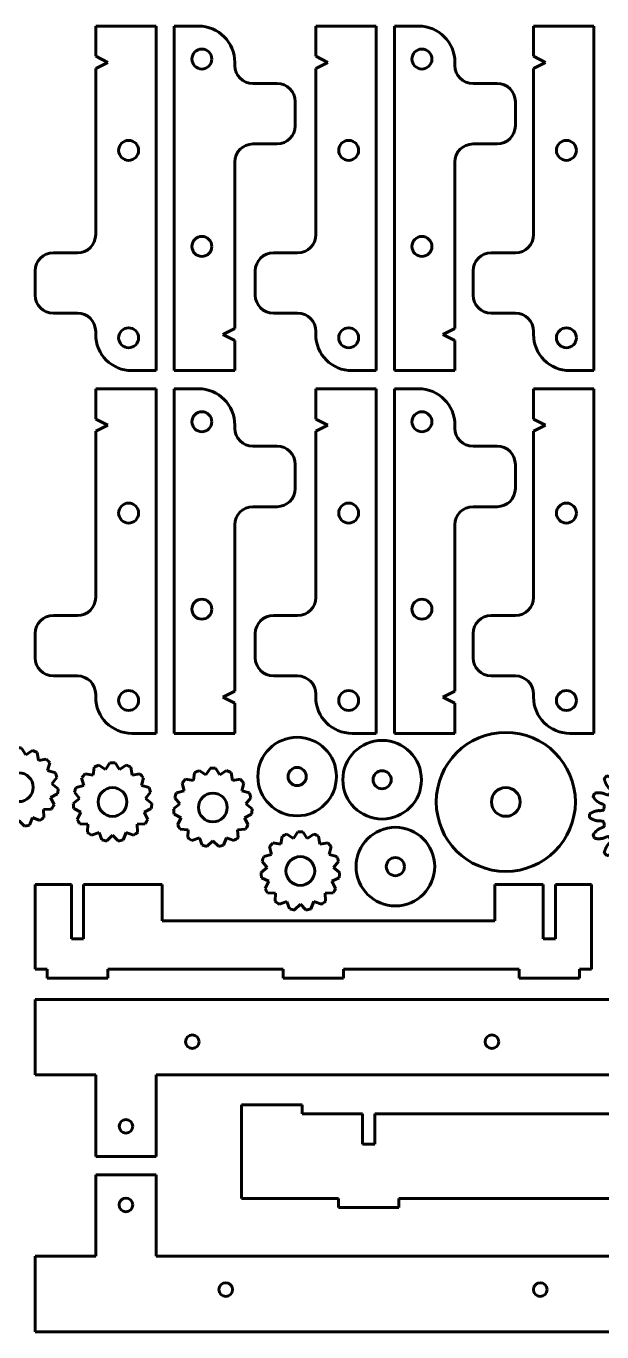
# Model space of a CAD drawing. Header units: millimetres. Extents: x 16 to 498, y 304 to 521.
# Drawn here: x 228.3 to 323.5, y 304.2 to 520.2 of the extents above; entities that cross this region are included whole.
import ezdxf

# ---------------------------------------------------------------- set-up
doc = ezdxf.new("R2010")
doc.units = ezdxf.units.MM
for name, color, linetype in [('Default', 7, 'Continuous'), ('EXTRUDER_BOTTOM', 7, 'Continuous'), ('EXTRUDER_PULLEY', 7, 'Continuous'), ('LONG_SUPPORT', 7, 'Continuous'), ('RACK_PINION_-_CO', 7, 'Continuous'), ('RACK_PINION_SIDE', 7, 'Continuous'), ('SMALL_SUPPORT', 7, 'Continuous'), ('SPACER', 7, 'Continuous'), ('X_MIDDLE_PLATE', 7, 'Continuous')]:
    doc.layers.add(name, color=color, linetype=linetype)

# ---------------------------------------------------------------- blocks, each defined once
blk = doc.blocks.new('SE1')
at = {"layer": 'SMALL_SUPPORT', "color": 7, "linetype": 'Continuous', "lineweight": 60}
for p, q in [((229.77, 364.19), (229.77, 378.19)), ((229.77, 378.19), (235.77, 378.19)), ((235.77, 369.19), (235.77, 378.19)), ((237.77, 369.19), (237.77, 378.19)), ((250.77, 378.19), (237.77, 378.19)), ((250.77, 378.19), (250.77, 372.19)), ((305.77, 378.19), (305.77, 372.19)), ((305.77, 378.19), (313.77, 378.19)), ((313.77, 369.19), (313.77, 378.19)), ((315.77, 369.19), (315.77, 378.19)), ((321.77, 378.19), (315.77, 378.19)), ((321.77, 378.19), (321.77, 364.19)), ((250.77, 372.19), (305.77, 372.19)), ((237.77, 369.19), (235.77, 369.19)), ((315.77, 369.19), (313.77, 369.19)), ((231.77, 364.19), (229.77, 364.19)), ((231.77, 362.69), (231.77, 364.19)), ((270.77, 364.19), (241.77, 364.19)), ((241.77, 362.69), (241.77, 364.19)), ((270.77, 362.69), (270.77, 364.19)), ((280.77, 362.69), (280.77, 364.19)), ((309.77, 364.19), (280.77, 364.19)), ((309.77, 362.69), (309.77, 364.19)), ((321.77, 364.19), (319.77, 364.19)), ((319.77, 362.69), (319.77, 364.19)), ((241.77, 362.69), (231.77, 362.69)), ((280.77, 362.69), (270.77, 362.69)), ((309.77, 362.69), (319.77, 362.69))]:
    blk.add_line(p, q, dxfattribs=at)
blk = doc.blocks.new('SE4')
at = {"layer": 'LONG_SUPPORT', "color": 7, "linetype": 'Continuous', "lineweight": 60}
for p, q in [((263.9, 326.25), (263.9, 341.75)), ((273.9, 341.75), (263.9, 341.75)), ((273.9, 341.75), (273.9, 340.25)), ((341.9, 341.75), (331.9, 341.75)), ((331.9, 341.75), (331.9, 340.25)), ((341.9, 341.75), (341.9, 340.25)), ((399.9, 341.75), (399.9, 340.25)), ((399.9, 341.75), (409.9, 341.75)), ((409.9, 341.75), (409.9, 326.25)), ((273.9, 340.25), (283.9, 340.25)), ((283.9, 335.25), (283.9, 340.25)), ((285.9, 340.25), (331.9, 340.25)), ((285.9, 340.25), (285.9, 335.25)), ((341.9, 340.25), (387.9, 340.25)), ((387.9, 340.25), (387.9, 335.25)), ((389.9, 340.25), (399.9, 340.25)), ((389.9, 335.25), (389.9, 340.25)), ((283.9, 335.25), (285.9, 335.25)), ((389.9, 335.25), (387.9, 335.25)), ((279.9, 326.25), (263.9, 326.25)), ((279.9, 324.75), (279.9, 326.25)), ((289.9, 324.75), (289.9, 326.25)), ((331.9, 326.25), (289.9, 326.25)), ((331.9, 324.75), (331.9, 326.25)), ((341.9, 324.75), (341.9, 326.25)), ((383.9, 326.25), (341.9, 326.25)), ((383.9, 324.75), (383.9, 326.25)), ((409.9, 326.25), (393.9, 326.25)), ((393.9, 324.75), (393.9, 326.25)), ((289.9, 324.75), (279.9, 324.75)), ((341.9, 324.75), (331.9, 324.75)), ((383.9, 324.75), (393.9, 324.75))]:
    blk.add_line(p, q, dxfattribs=at)
blk = doc.blocks.new('SE9')
at = {"layer": 'X_MIDDLE_PLATE', "color": 7, "linetype": 'Continuous', "lineweight": 60}
for p, q in [((229.77, 346.69), (229.77, 359.19)), ((229.77, 359.19), (440.77, 359.19)), ((440.77, 346.69), (440.77, 359.19)), ((239.77, 346.69), (229.77, 346.69)), ((239.77, 333.19), (239.77, 346.69)), ((420.77, 346.69), (249.77, 346.69)), ((249.77, 346.69), (249.77, 333.19)), ((420.77, 333.19), (420.77, 346.69)), ((430.77, 346.69), (430.77, 333.19)), ((440.77, 346.69), (430.77, 346.69)), ((249.77, 333.19), (239.77, 333.19)), ((430.77, 333.19), (420.77, 333.19))]:
    blk.add_line(p, q, dxfattribs=at)
for centre, radius in [((255.75, 352.19), 1.13), ((305.27, 352.19), 1.13), ((357.27, 352.19), 1.13), ((409.27, 352.19), 1.13), ((244.77, 338.19), 1.12), ((425.77, 338.19), 1.13)]:
    blk.add_circle(centre, radius, dxfattribs=at)
blk = doc.blocks.new('SE10')
at = {"layer": 'X_MIDDLE_PLATE', "color": 7, "linetype": 'Continuous', "lineweight": 60}
for p, q in [((239.77, 316.69), (239.77, 330.19)), ((239.77, 330.19), (249.77, 330.19)), ((249.77, 330.19), (249.77, 316.69)), ((420.77, 316.69), (420.77, 330.19)), ((420.77, 330.19), (430.77, 330.19)), ((430.77, 330.19), (430.77, 316.69)), ((229.77, 316.69), (239.77, 316.69)), ((229.77, 316.69), (229.77, 304.19)), ((249.77, 316.69), (420.77, 316.69)), ((430.77, 316.69), (440.77, 316.69)), ((440.77, 316.69), (440.77, 304.19)), ((440.77, 304.19), (229.77, 304.19))]:
    blk.add_line(p, q, dxfattribs=at)
for centre, radius in [((244.77, 325.19), 1.13), ((425.77, 325.19), 1.12), ((261.27, 311.19), 1.13), ((313.27, 311.19), 1.13), ((365.27, 311.19), 1.13), ((414.78, 311.19), 1.13)]:
    blk.add_circle(centre, radius, dxfattribs=at)
blk = doc.blocks.new('SE16')
at = {"layer": 'RACK_PINION_-_CO', "color": 7, "linetype": 'Continuous', "lineweight": 60}
blk.add_circle((330.44, 389.56), 2.38, dxfattribs=at)
for centre, radius, start, end in [((330.44, 389.56), 9, 110.4287, 114.5713), ((330.44, 389.56), 9, 87.9287, 92.0713), ((330.44, 389.56), 9, 65.4287, 69.5713), ((330.44, 389.56), 9, 132.9287, 137.0713), ((330.44, 389.56), 6.75, 121.5234, 125.9766), ((326.76, 395.51), 0.25, 307.3603, 15.6164), ((328.83, 396.37), 0.25, 209.3836, 277.6397), ((330.44, 389.56), 6.75, 99.0234, 103.4766), ((329.32, 396.47), 0.25, 284.8603, 353.1164), ((331.56, 396.47), 0.25, 186.8836, 255.1397), ((330.44, 389.56), 6.75, 76.5234, 80.9766), ((332.05, 396.37), 0.25, 262.3603, 330.6164), ((334.12, 395.51), 0.25, 164.3836, 232.6397), ((330.44, 389.56), 6.75, 54.0234, 58.4766), ((330.44, 389.56), 9, 42.9287, 47.0713), ((330.44, 389.56), 9, 155.4287, 159.5713), ((330.44, 389.56), 6.75, 144.0234, 148.4766), ((324.76, 393.65), 0.25, 329.8603, 38.1164), ((326.35, 395.24), 0.25, 231.8836, 300.1397), ((334.53, 395.24), 0.25, 239.8603, 308.1164), ((336.12, 393.65), 0.25, 141.8836, 210.1397), ((330.44, 389.56), 6.75, 31.5234, 35.9766), ((330.44, 389.56), 9, 20.4287, 24.5713), ((323.63, 391.16), 0.25, 352.3603, 60.6164), ((330.44, 389.56), 6.75, 166.5234, 170.9766), ((324.49, 393.24), 0.25, 254.3836, 322.6397), ((336.39, 393.24), 0.25, 217.3603, 285.6164), ((337.25, 391.16), 0.25, 119.3836, 187.6397), ((330.44, 389.56), 6.75, 9.0234, 13.4766), ((330.44, 389.56), 9, 177.9287, 182.0713), ((323.53, 390.68), 0.25, 276.8836, 345.1397), ((337.35, 390.68), 0.25, 194.8603, 263.1164), ((330.44, 389.56), 9, 357.9287, 2.0713), ((323.53, 388.43), 0.25, 14.8603, 83.1164), ((323.63, 387.95), 0.25, 299.3836, 7.6397), ((330.44, 389.56), 6.75, 189.0234, 193.4766), ((337.25, 387.95), 0.25, 172.3603, 240.6164), ((330.44, 389.56), 6.75, 346.5234, 350.9766), ((337.35, 388.43), 0.25, 96.8836, 165.1397), ((330.44, 389.56), 9, 200.4287, 204.5713), ((324.49, 385.88), 0.25, 37.3603, 105.6164), ((330.44, 389.56), 6.75, 211.5234, 215.9766), ((324.76, 385.47), 0.25, 321.8836, 30.1397), ((336.12, 385.47), 0.25, 149.8603, 218.1164), ((330.44, 389.56), 6.75, 324.0234, 328.4766), ((336.39, 385.88), 0.25, 74.3836, 142.6397), ((330.44, 389.56), 9, 335.4287, 339.5713), ((330.44, 389.56), 9, 222.9287, 227.0713), ((326.35, 383.88), 0.25, 59.8603, 128.1164), ((330.44, 389.56), 6.75, 234.0234, 238.4766), ((326.76, 383.61), 0.25, 344.3836, 52.6397), ((328.83, 382.75), 0.25, 82.3603, 150.6164), ((330.44, 389.56), 6.75, 256.5234, 260.9766), ((329.32, 382.65), 0.25, 6.8836, 75.1397), ((331.56, 382.65), 0.25, 104.8603, 173.1164), ((330.44, 389.56), 6.75, 279.0234, 283.4766), ((332.05, 382.75), 0.25, 29.3836, 97.6397), ((334.12, 383.61), 0.25, 127.3603, 195.6164), ((330.44, 389.56), 6.75, 301.5234, 305.9766), ((334.53, 383.88), 0.25, 51.8836, 120.1397), ((330.44, 389.56), 9, 312.9287, 317.0713), ((330.44, 389.56), 9, 245.4287, 249.5713), ((330.44, 389.56), 9, 267.9287, 272.0713), ((330.44, 389.56), 9, 290.4287, 294.5713)]:
    blk.add_arc(centre, radius, start, end, dxfattribs=at)
for points, knots in [([(326.7, 397.74), (326.62, 397.2), (326.65, 396.8), (326.67, 396.58), (326.73, 396.33), (326.75, 396.23), (326.81, 396.1), (326.91, 395.91), (327, 395.58)], [0, 0, 0, 0.5, 0.5, 0.75, 0.75, 0.875, 0.875, 1, 1, 1]), ([(328.62, 396.25), (328.45, 396.54), (328.38, 396.75), (328.33, 396.88), (328.28, 396.97), (328.15, 397.19), (328, 397.36), (327.74, 397.67), (327.3, 397.99)], [0, 0, 0, 0.125, 0.125, 0.25, 0.25, 0.5, 0.5, 1, 1, 1]), ([(330.12, 398.55), (329.83, 398.08), (329.71, 397.7), (329.64, 397.49), (329.6, 397.23), (329.58, 397.13), (329.59, 396.99), (329.61, 396.77), (329.57, 396.44)], [0, 0, 0, 0.5, 0.5, 0.75, 0.75, 0.875, 0.875, 1, 1, 1]), ([(331.32, 396.44), (331.27, 396.77), (331.29, 396.99), (331.3, 397.13), (331.28, 397.23), (331.24, 397.48), (331.17, 397.7), (331.05, 398.08), (330.77, 398.55)], [0, 0, 0, 0.125, 0.125, 0.25, 0.25, 0.5, 0.5, 1, 1, 1]), ([(333.58, 397.99), (333.14, 397.67), (332.88, 397.36), (332.73, 397.19), (332.6, 396.97), (332.55, 396.88), (332.5, 396.75), (332.43, 396.54), (332.27, 396.25)], [0, 0, 0, 0.5, 0.5, 0.75, 0.75, 0.875, 0.875, 1, 1, 1]), ([(333.88, 395.58), (333.97, 395.9), (334.07, 396.1), (334.13, 396.23), (334.16, 396.33), (334.22, 396.57), (334.23, 396.8), (334.26, 397.2), (334.18, 397.74)], [0, 0, 0, 0.125, 0.125, 0.25, 0.25, 0.5, 0.5, 1, 1, 1]), ([(323.85, 395.69), (323.98, 395.16), (324.17, 394.8), (324.27, 394.6), (324.42, 394.39), (324.48, 394.31), (324.59, 394.21), (324.75, 394.07), (324.96, 393.8)], [0, 0, 0, 0.5, 0.5, 0.75, 0.75, 0.875, 0.875, 1, 1, 1]), ([(326.2, 395.04), (325.93, 395.25), (325.79, 395.41), (325.69, 395.52), (325.61, 395.58), (325.4, 395.73), (325.2, 395.83), (324.84, 396.02), (324.31, 396.15)], [0, 0, 0, 0.125, 0.125, 0.25, 0.25, 0.5, 0.5, 1, 1, 1]), ([(336.57, 396.15), (336.04, 396.02), (335.68, 395.83), (335.48, 395.73), (335.27, 395.58), (335.19, 395.52), (335.1, 395.41), (334.95, 395.25), (334.69, 395.04)], [0, 0, 0, 0.5, 0.5, 0.75, 0.75, 0.875, 0.875, 1, 1, 1]), ([(335.92, 393.8), (336.13, 394.07), (336.3, 394.21), (336.4, 394.31), (336.46, 394.39), (336.61, 394.6), (336.72, 394.8), (336.9, 395.16), (337.03, 395.69)], [0, 0, 0, 0.125, 0.125, 0.25, 0.25, 0.5, 0.5, 1, 1, 1]), ([(324.42, 393), (324.09, 393.09), (323.9, 393.19), (323.77, 393.25), (323.67, 393.27), (323.42, 393.33), (323.2, 393.35), (322.8, 393.38), (322.26, 393.3)], [0, 0, 0, 0.125, 0.125, 0.25, 0.25, 0.5, 0.5, 1, 1, 1]), ([(338.63, 393.3), (338.09, 393.38), (337.68, 393.35), (337.46, 393.33), (337.21, 393.27), (337.11, 393.25), (336.98, 393.19), (336.79, 393.09), (336.46, 393)], [0, 0, 0, 0.5, 0.5, 0.75, 0.75, 0.875, 0.875, 1, 1, 1]), ([(322.01, 392.7), (322.33, 392.26), (322.64, 392), (322.81, 391.85), (323.03, 391.72), (323.12, 391.66), (323.25, 391.62), (323.46, 391.55), (323.75, 391.38)], [0, 0, 0, 0.5, 0.5, 0.75, 0.75, 0.875, 0.875, 1, 1, 1]), ([(337.13, 391.38), (337.43, 391.55), (337.63, 391.62), (337.77, 391.66), (337.85, 391.72), (338.07, 391.85), (338.24, 392), (338.55, 392.26), (338.88, 392.7)], [0, 0, 0, 0.125, 0.125, 0.25, 0.25, 0.5, 0.5, 1, 1, 1]), ([(323.56, 390.43), (323.23, 390.39), (323.01, 390.41), (322.87, 390.41), (322.77, 390.4), (322.51, 390.36), (322.3, 390.29), (321.92, 390.17), (321.45, 389.88)], [0, 0, 0, 0.125, 0.125, 0.25, 0.25, 0.5, 0.5, 1, 1, 1]), ([(321.45, 389.23), (321.92, 388.95), (322.3, 388.83), (322.51, 388.76), (322.77, 388.72), (322.87, 388.7), (323.01, 388.71), (323.23, 388.72), (323.56, 388.68)], [0, 0, 0, 0.5, 0.5, 0.75, 0.75, 0.875, 0.875, 1, 1, 1]), ([(339.44, 389.88), (338.97, 390.16), (338.58, 390.29), (338.37, 390.36), (338.12, 390.4), (338.02, 390.41), (337.87, 390.41), (337.66, 390.39), (337.32, 390.43)], [0, 0, 0, 0.5, 0.5, 0.75, 0.75, 0.875, 0.875, 1, 1, 1]), ([(337.32, 388.68), (337.66, 388.72), (337.87, 388.71), (338.02, 388.7), (338.12, 388.72), (338.37, 388.76), (338.58, 388.83), (338.97, 388.95), (339.44, 389.23)], [0, 0, 0, 0.125, 0.125, 0.25, 0.25, 0.5, 0.5, 1, 1, 1]), ([(323.75, 387.73), (323.46, 387.57), (323.25, 387.5), (323.12, 387.45), (323.03, 387.4), (322.81, 387.26), (322.64, 387.12), (322.33, 386.86), (322.01, 386.42)], [0, 0, 0, 0.125, 0.125, 0.25, 0.25, 0.5, 0.5, 1, 1, 1]), ([(338.88, 386.42), (338.55, 386.86), (338.24, 387.12), (338.07, 387.26), (337.85, 387.4), (337.77, 387.45), (337.63, 387.5), (337.43, 387.57), (337.13, 387.73)], [0, 0, 0, 0.5, 0.5, 0.75, 0.75, 0.875, 0.875, 1, 1, 1]), ([(322.26, 385.82), (322.8, 385.73), (323.2, 385.77), (323.42, 385.78), (323.67, 385.84), (323.77, 385.87), (323.9, 385.93), (324.09, 386.03), (324.42, 386.12)], [0, 0, 0, 0.5, 0.5, 0.75, 0.75, 0.875, 0.875, 1, 1, 1]), ([(324.96, 385.31), (324.75, 385.05), (324.59, 384.9), (324.48, 384.81), (324.42, 384.73), (324.27, 384.52), (324.17, 384.32), (323.98, 383.96), (323.85, 383.43)], [0, 0, 0, 0.125, 0.125, 0.25, 0.25, 0.5, 0.5, 1, 1, 1]), ([(337.03, 383.43), (336.9, 383.96), (336.72, 384.32), (336.61, 384.52), (336.46, 384.73), (336.4, 384.81), (336.3, 384.9), (336.13, 385.05), (335.92, 385.31)], [0, 0, 0, 0.5, 0.5, 0.75, 0.75, 0.875, 0.875, 1, 1, 1]), ([(336.46, 386.12), (336.79, 386.03), (336.98, 385.93), (337.11, 385.87), (337.21, 385.84), (337.46, 385.78), (337.68, 385.77), (338.08, 385.73), (338.63, 385.82)], [0, 0, 0, 0.125, 0.125, 0.25, 0.25, 0.5, 0.5, 1, 1, 1]), ([(324.31, 382.97), (324.84, 383.1), (325.2, 383.28), (325.4, 383.39), (325.61, 383.54), (325.69, 383.6), (325.79, 383.7), (325.93, 383.87), (326.2, 384.08)], [0, 0, 0, 0.5, 0.5, 0.75, 0.75, 0.875, 0.875, 1, 1, 1]), ([(327, 383.54), (326.91, 383.21), (326.81, 383.02), (326.75, 382.89), (326.73, 382.79), (326.67, 382.54), (326.65, 382.32), (326.62, 381.91), (326.7, 381.37)], [0, 0, 0, 0.125, 0.125, 0.25, 0.25, 0.5, 0.5, 1, 1, 1]), ([(327.3, 381.12), (327.74, 381.45), (328, 381.76), (328.15, 381.93), (328.28, 382.14), (328.33, 382.23), (328.38, 382.37), (328.45, 382.57), (328.62, 382.87)], [0, 0, 0, 0.5, 0.5, 0.75, 0.75, 0.875, 0.875, 1, 1, 1]), ([(329.57, 382.68), (329.61, 382.34), (329.59, 382.13), (329.58, 381.98), (329.6, 381.88), (329.64, 381.63), (329.71, 381.42), (329.83, 381.03), (330.12, 380.56)], [0, 0, 0, 0.125, 0.125, 0.25, 0.25, 0.5, 0.5, 1, 1, 1]), ([(330.77, 380.56), (331.05, 381.03), (331.17, 381.42), (331.24, 381.63), (331.28, 381.88), (331.3, 381.98), (331.29, 382.13), (331.27, 382.34), (331.32, 382.68)], [0, 0, 0, 0.5, 0.5, 0.75, 0.75, 0.875, 0.875, 1, 1, 1]), ([(332.27, 382.87), (332.43, 382.57), (332.5, 382.37), (332.55, 382.23), (332.6, 382.14), (332.73, 381.93), (332.88, 381.76), (333.14, 381.45), (333.58, 381.12)], [0, 0, 0, 0.125, 0.125, 0.25, 0.25, 0.5, 0.5, 1, 1, 1]), ([(334.18, 381.37), (334.26, 381.91), (334.23, 382.32), (334.22, 382.54), (334.16, 382.79), (334.13, 382.89), (334.07, 383.02), (333.97, 383.21), (333.88, 383.54)], [0, 0, 0, 0.5, 0.5, 0.75, 0.75, 0.875, 0.875, 1, 1, 1]), ([(334.69, 384.08), (334.95, 383.87), (335.1, 383.7), (335.19, 383.6), (335.27, 383.54), (335.48, 383.39), (335.68, 383.28), (336.04, 383.1), (336.57, 382.97)], [0, 0, 0, 0.125, 0.125, 0.25, 0.25, 0.5, 0.5, 1, 1, 1])]:
    blk.add_open_spline(points, degree=2, knots=knots, dxfattribs=at)
blk = doc.blocks.new('SE19')
at = {"layer": 'EXTRUDER_BOTTOM', "color": 7, "linetype": 'Continuous', "lineweight": 60}
for p, q in [((256.77, 520.19), (252.77, 520.19)), ((252.77, 520.19), (252.77, 463.19)), ((262.77, 513.69), (262.77, 514.19)), ((269.77, 510.69), (265.77, 510.69)), ((272.77, 503.69), (272.77, 507.69)), ((265.77, 500.69), (269.77, 500.69)), ((262.77, 470.19), (262.77, 497.69)), ((260.77, 469.19), (262.77, 470.19)), ((262.77, 468.19), (260.77, 469.19)), ((262.77, 463.19), (262.77, 468.19)), ((252.77, 463.19), (262.77, 463.19))]:
    blk.add_line(p, q, dxfattribs=at)
for centre in [(257.33, 514.74), (257.33, 483.74)]:
    blk.add_circle(centre, 1.65, dxfattribs=at)
for centre, radius, start, end in [((256.77, 514.19), 6, 0, 90), ((265.77, 513.69), 3, 180, 270), ((269.77, 507.69), 3, 0, 90), ((269.77, 503.69), 3, 270, 0), ((265.77, 497.69), 3, 90, 180)]:
    blk.add_arc(centre, radius, start, end, dxfattribs=at)
blk = doc.blocks.new('SE20')
at = {"layer": 'EXTRUDER_BOTTOM', "color": 7, "linetype": 'Continuous', "lineweight": 60}
for p, q in [((286.16, 520.19), (276.16, 520.19)), ((276.16, 520.19), (276.16, 515.19)), ((286.16, 463.19), (286.16, 520.19)), ((276.16, 515.19), (278.16, 514.19)), ((278.16, 514.19), (276.16, 513.19)), ((276.16, 513.19), (276.16, 485.69)), ((273.16, 482.69), (269.16, 482.69)), ((266.16, 479.69), (266.16, 475.69)), ((269.16, 472.69), (273.16, 472.69)), ((276.16, 469.69), (276.16, 469.19)), ((282.16, 463.19), (286.16, 463.19))]:
    blk.add_line(p, q, dxfattribs=at)
for centre in [(281.6, 499.63), (281.6, 468.63)]:
    blk.add_circle(centre, 1.65, dxfattribs=at)
for centre, radius, start, end in [((273.16, 485.69), 3, 270, 0), ((269.16, 479.69), 3, 90, 180), ((269.16, 475.69), 3, 180, 270), ((273.16, 469.69), 3, 0, 90), ((282.16, 469.19), 6, 180, 270)]:
    blk.add_arc(centre, radius, start, end, dxfattribs=at)
blk = doc.blocks.new('SE21')
at = {"layer": 'EXTRUDER_BOTTOM', "color": 7, "linetype": 'Continuous', "lineweight": 60}
for p, q in [((249.77, 520.19), (239.77, 520.19)), ((239.77, 520.19), (239.77, 515.19)), ((249.77, 463.19), (249.77, 520.19)), ((239.77, 515.19), (241.77, 514.19)), ((241.77, 514.19), (239.77, 513.19)), ((239.77, 513.19), (239.77, 485.69)), ((236.77, 482.69), (232.77, 482.69)), ((229.77, 479.69), (229.77, 475.69)), ((232.77, 472.69), (236.77, 472.69)), ((239.77, 469.69), (239.77, 469.19)), ((245.77, 463.19), (249.77, 463.19))]:
    blk.add_line(p, q, dxfattribs=at)
for centre in [(245.22, 499.63), (245.22, 468.63)]:
    blk.add_circle(centre, 1.65, dxfattribs=at)
for centre, radius, start, end in [((236.77, 485.69), 3, 270, 0), ((232.77, 479.69), 3, 90, 180), ((232.77, 475.69), 3, 180, 270), ((236.77, 469.69), 3, 0, 90), ((245.77, 469.19), 6, 180, 270)]:
    blk.add_arc(centre, radius, start, end, dxfattribs=at)
blk = doc.blocks.new('SE26')
at = {"layer": 'EXTRUDER_PULLEY', "color": 7, "linetype": 'Continuous', "lineweight": 60}
for p, q in [((239.53, 397.59), (239.33, 396.29)), ((241.41, 397.22), (240.31, 397.93)), ((242.13, 398.32), (241.41, 397.22)), ((243.7, 397.22), (242.98, 398.32)), ((244.81, 397.93), (243.7, 397.22)), ((245.79, 396.29), (245.58, 397.59)), ((237.45, 395.86), (237.79, 394.59)), ((239.33, 396.29), (238.02, 396.49)), ((247.09, 396.49), (245.79, 396.29)), ((247.32, 394.59), (247.66, 395.86)), ((236.26, 393.44), (237.09, 392.41)), ((237.79, 394.59), (236.52, 394.25)), ((248.6, 394.25), (247.32, 394.59)), ((248.03, 392.41), (248.86, 393.44)), ((237.09, 392.41), (236.06, 391.58)), ((249.05, 391.58), (248.03, 392.41)), ((236.15, 390.74), (237.33, 390.14)), ((237.33, 390.14), (236.73, 388.96)), ((247.79, 390.14), (248.96, 390.74)), ((248.39, 388.96), (247.79, 390.14)), ((237.15, 388.23), (238.47, 388.16)), ((238.47, 388.16), (238.4, 386.84)), ((239.09, 386.34), (240.32, 386.81)), ((240.32, 386.81), (240.79, 385.58)), ((244.32, 385.58), (244.79, 386.81)), ((244.79, 386.81), (246.03, 386.34)), ((246.65, 388.16), (247.96, 388.23)), ((246.71, 386.84), (246.65, 388.16)), ((241.63, 385.4), (242.56, 386.34)), ((242.56, 386.34), (243.49, 385.4))]:
    blk.add_line(p, q, dxfattribs=at)
blk.add_circle((242.56, 391.84), 2.38, dxfattribs=at)
for start, end in [(110.2502, 117.7498), (86.2502, 93.7498), (62.2502, 69.7498), (134.2502, 141.7498), (38.2502, 45.7498), (158.2502, 165.7498), (14.2502, 21.7498), (182.2502, 189.7498), (350.2502, 357.7498), (206.2502, 213.7498), (326.2502, 333.7498), (230.2502, 237.7498), (302.2502, 309.7498), (254.2502, 261.7498), (278.2502, 285.7498)]:
    blk.add_arc((242.56, 391.84), 6.5, start, end, dxfattribs=at)
blk = doc.blocks.new('SE27')
at = {"layer": 'EXTRUDER_PULLEY', "color": 7, "linetype": 'Continuous', "lineweight": 60}
for p, q in [((224.04, 400.03), (223.83, 398.73)), ((225.92, 399.66), (224.81, 400.38)), ((226.64, 400.76), (225.92, 399.66)), ((228.21, 399.66), (227.49, 400.76)), ((229.31, 400.38), (228.21, 399.66)), ((230.3, 398.73), (230.09, 400.03)), ((221.96, 398.3), (222.3, 397.03)), ((223.83, 398.73), (222.53, 398.93)), ((231.6, 398.93), (230.3, 398.73)), ((231.83, 397.03), (232.17, 398.3)), ((220.76, 395.88), (221.59, 394.85)), ((222.3, 397.03), (221.02, 396.69)), ((233.1, 396.69), (231.83, 397.03)), ((232.53, 394.85), (233.36, 395.88)), ((221.59, 394.85), (220.57, 394.02)), ((220.66, 393.18), (221.83, 392.58)), ((232.29, 392.58), (233.47, 393.18)), ((233.56, 394.02), (232.53, 394.85)), ((221.83, 392.58), (221.23, 391.4)), ((232.89, 391.4), (232.29, 392.58)), ((221.66, 390.67), (222.97, 390.6)), ((222.97, 390.6), (222.91, 389.28)), ((223.59, 388.78), (224.83, 389.25)), ((224.83, 389.25), (225.3, 388.02)), ((228.83, 388.02), (229.3, 389.25)), ((229.3, 389.25), (230.53, 388.78)), ((231.15, 390.6), (232.47, 390.67)), ((231.22, 389.28), (231.15, 390.6)), ((226.13, 387.85), (227.06, 388.78)), ((227.06, 388.78), (227.99, 387.85))]:
    blk.add_line(p, q, dxfattribs=at)
blk.add_circle((227.06, 394.28), 2.38, dxfattribs=at)
for start, end in [(110.2502, 117.7498), (86.2502, 93.7498), (62.2502, 69.7498), (134.2502, 141.7498), (38.2502, 45.7498), (158.2502, 165.7498), (14.2502, 21.7498), (182.2502, 189.7498), (350.2502, 357.7498), (206.2502, 213.7498), (326.2502, 333.7498), (230.2502, 237.7498), (302.2502, 309.7498), (254.2502, 261.7498), (278.2502, 285.7498)]:
    blk.add_arc((227.06, 394.28), 6.5, start, end, dxfattribs=at)
blk = doc.blocks.new('SE31')
at = {"layer": 'SPACER', "color": 7, "linetype": 'Continuous', "lineweight": 60}
for radius in [6.5, 1.5]:
    blk.add_circle((287.13, 395.52), radius, dxfattribs=at)
blk = doc.blocks.new('SE32')
at = {"layer": 'SPACER', "color": 7, "linetype": 'Continuous', "lineweight": 60}
for radius in [6.5, 1.5]:
    blk.add_circle((289.32, 381.15), radius, dxfattribs=at)
blk = doc.blocks.new('SE34')
at = {"layer": 'EXTRUDER_BOTTOM', "color": 7, "linetype": 'Continuous', "lineweight": 60}
for p, q in [((293.16, 520.19), (289.16, 520.19)), ((289.16, 520.19), (289.16, 463.19)), ((299.16, 513.69), (299.16, 514.19)), ((306.16, 510.69), (302.16, 510.69)), ((309.16, 503.69), (309.16, 507.69)), ((302.16, 500.69), (306.16, 500.69)), ((299.16, 470.19), (299.16, 497.69)), ((297.16, 469.19), (299.16, 470.19)), ((299.16, 468.19), (297.16, 469.19)), ((299.16, 463.19), (299.16, 468.19)), ((289.16, 463.19), (299.16, 463.19))]:
    blk.add_line(p, q, dxfattribs=at)
for centre in [(293.71, 514.74), (293.71, 483.74)]:
    blk.add_circle(centre, 1.65, dxfattribs=at)
for centre, radius, start, end in [((293.16, 514.19), 6, 0, 90), ((302.16, 513.69), 3, 180, 270), ((306.16, 507.69), 3, 0, 90), ((306.16, 503.69), 3, 270, 0), ((302.16, 497.69), 3, 90, 180)]:
    blk.add_arc(centre, radius, start, end, dxfattribs=at)
blk = doc.blocks.new('SE35')
at = {"layer": 'EXTRUDER_BOTTOM', "color": 7, "linetype": 'Continuous', "lineweight": 60}
for p, q in [((322.16, 520.19), (312.16, 520.19)), ((312.16, 520.19), (312.16, 515.19)), ((322.16, 463.19), (322.16, 520.19)), ((312.16, 515.19), (314.16, 514.19)), ((314.16, 514.19), (312.16, 513.19)), ((312.16, 513.19), (312.16, 485.69)), ((309.16, 482.69), (305.16, 482.69)), ((302.16, 479.69), (302.16, 475.69)), ((305.16, 472.69), (309.16, 472.69)), ((312.16, 469.69), (312.16, 469.19)), ((318.16, 463.19), (322.16, 463.19))]:
    blk.add_line(p, q, dxfattribs=at)
for centre in [(317.6, 499.63), (317.6, 468.63)]:
    blk.add_circle(centre, 1.65, dxfattribs=at)
for centre, radius, start, end in [((309.16, 485.69), 3, 270, 0), ((305.16, 479.69), 3, 90, 180), ((305.16, 475.69), 3, 180, 270), ((309.16, 469.69), 3, 0, 90), ((318.16, 469.19), 6, 180, 270)]:
    blk.add_arc(centre, radius, start, end, dxfattribs=at)
blk = doc.blocks.new('SE39')
at = {"layer": 'EXTRUDER_BOTTOM', "color": 7, "linetype": 'Continuous', "lineweight": 60}
for p, q in [((256.77, 460.19), (252.77, 460.19)), ((252.77, 460.19), (252.77, 403.19)), ((262.77, 453.69), (262.77, 454.19)), ((269.77, 450.69), (265.77, 450.69)), ((272.77, 443.69), (272.77, 447.69)), ((265.77, 440.69), (269.77, 440.69)), ((262.77, 410.19), (262.77, 437.69)), ((260.77, 409.19), (262.77, 410.19)), ((262.77, 408.19), (260.77, 409.19)), ((262.77, 403.19), (262.77, 408.19)), ((252.77, 403.19), (262.77, 403.19))]:
    blk.add_line(p, q, dxfattribs=at)
for centre in [(257.33, 454.74), (257.33, 423.74)]:
    blk.add_circle(centre, 1.65, dxfattribs=at)
for centre, radius, start, end in [((256.77, 454.19), 6, 0, 90), ((265.77, 453.69), 3, 180, 270), ((269.77, 447.69), 3, 0, 90), ((269.77, 443.69), 3, 270, 0), ((265.77, 437.69), 3, 90, 180)]:
    blk.add_arc(centre, radius, start, end, dxfattribs=at)
blk = doc.blocks.new('SE40')
at = {"layer": 'EXTRUDER_BOTTOM', "color": 7, "linetype": 'Continuous', "lineweight": 60}
for p, q in [((286.16, 460.19), (276.16, 460.19)), ((276.16, 460.19), (276.16, 455.19)), ((286.16, 403.19), (286.16, 460.19)), ((276.16, 455.19), (278.16, 454.19)), ((278.16, 454.19), (276.16, 453.19)), ((276.16, 453.19), (276.16, 425.69)), ((273.16, 422.69), (269.16, 422.69)), ((266.16, 419.69), (266.16, 415.69)), ((269.16, 412.69), (273.16, 412.69)), ((276.16, 409.69), (276.16, 409.19)), ((282.16, 403.19), (286.16, 403.19))]:
    blk.add_line(p, q, dxfattribs=at)
for centre in [(281.6, 439.63), (281.6, 408.63)]:
    blk.add_circle(centre, 1.65, dxfattribs=at)
for centre, radius, start, end in [((273.16, 425.69), 3, 270, 0), ((269.16, 419.69), 3, 90, 180), ((269.16, 415.69), 3, 180, 270), ((273.16, 409.69), 3, 0, 90), ((282.16, 409.19), 6, 180, 270)]:
    blk.add_arc(centre, radius, start, end, dxfattribs=at)
blk = doc.blocks.new('SE41')
at = {"layer": 'EXTRUDER_BOTTOM', "color": 7, "linetype": 'Continuous', "lineweight": 60}
for p, q in [((249.77, 460.19), (239.77, 460.19)), ((239.77, 460.19), (239.77, 455.19)), ((249.77, 403.19), (249.77, 460.19)), ((239.77, 455.19), (241.77, 454.19)), ((241.77, 454.19), (239.77, 453.19)), ((239.77, 453.19), (239.77, 425.69)), ((236.77, 422.69), (232.77, 422.69)), ((229.77, 419.69), (229.77, 415.69)), ((232.77, 412.69), (236.77, 412.69)), ((239.77, 409.69), (239.77, 409.19)), ((245.77, 403.19), (249.77, 403.19))]:
    blk.add_line(p, q, dxfattribs=at)
for centre in [(245.22, 439.63), (245.22, 408.63)]:
    blk.add_circle(centre, 1.65, dxfattribs=at)
for centre, radius, start, end in [((236.77, 425.69), 3, 270, 0), ((232.77, 419.69), 3, 90, 180), ((232.77, 415.69), 3, 180, 270), ((236.77, 409.69), 3, 0, 90), ((245.77, 409.19), 6, 180, 270)]:
    blk.add_arc(centre, radius, start, end, dxfattribs=at)
blk = doc.blocks.new('SE48')
at = {"layer": 'EXTRUDER_BOTTOM', "color": 7, "linetype": 'Continuous', "lineweight": 60}
for p, q in [((293.16, 460.19), (289.16, 460.19)), ((289.16, 460.19), (289.16, 403.19)), ((299.16, 453.69), (299.16, 454.19)), ((306.16, 450.69), (302.16, 450.69)), ((309.16, 443.69), (309.16, 447.69)), ((302.16, 440.69), (306.16, 440.69)), ((299.16, 410.19), (299.16, 437.69)), ((297.16, 409.19), (299.16, 410.19)), ((299.16, 408.19), (297.16, 409.19)), ((299.16, 403.19), (299.16, 408.19)), ((289.16, 403.19), (299.16, 403.19))]:
    blk.add_line(p, q, dxfattribs=at)
for centre in [(293.71, 454.74), (293.71, 423.74)]:
    blk.add_circle(centre, 1.65, dxfattribs=at)
for centre, radius, start, end in [((293.16, 454.19), 6, 0, 90), ((302.16, 453.69), 3, 180, 270), ((306.16, 447.69), 3, 0, 90), ((306.16, 443.69), 3, 270, 0), ((302.16, 437.69), 3, 90, 180)]:
    blk.add_arc(centre, radius, start, end, dxfattribs=at)
blk = doc.blocks.new('SE49')
at = {"layer": 'EXTRUDER_BOTTOM', "color": 7, "linetype": 'Continuous', "lineweight": 60}
for p, q in [((322.16, 460.19), (312.16, 460.19)), ((312.16, 460.19), (312.16, 455.19)), ((322.16, 403.19), (322.16, 460.19)), ((312.16, 455.19), (314.16, 454.19)), ((314.16, 454.19), (312.16, 453.19)), ((312.16, 453.19), (312.16, 425.69)), ((309.16, 422.69), (305.16, 422.69)), ((302.16, 419.69), (302.16, 415.69)), ((305.16, 412.69), (309.16, 412.69)), ((312.16, 409.69), (312.16, 409.19)), ((318.16, 403.19), (322.16, 403.19))]:
    blk.add_line(p, q, dxfattribs=at)
for centre in [(317.6, 439.63), (317.6, 408.63)]:
    blk.add_circle(centre, 1.65, dxfattribs=at)
for centre, radius, start, end in [((309.16, 425.69), 3, 270, 0), ((305.16, 419.69), 3, 90, 180), ((305.16, 415.69), 3, 180, 270), ((309.16, 409.69), 3, 0, 90), ((318.16, 409.19), 6, 180, 270)]:
    blk.add_arc(centre, radius, start, end, dxfattribs=at)
blk = doc.blocks.new('SE55')
at = {"layer": 'EXTRUDER_PULLEY', "color": 7, "linetype": 'Continuous', "lineweight": 60}
for p, q in [((255.92, 395.39), (254.62, 395.6)), ((256.13, 396.7), (255.92, 395.39)), ((258.01, 396.32), (256.9, 397.04)), ((258.73, 397.43), (258.01, 396.32)), ((260.3, 396.32), (259.58, 397.43)), ((261.4, 397.04), (260.3, 396.32)), ((262.39, 395.39), (262.18, 396.7)), ((263.69, 395.6), (262.39, 395.39)), ((254.39, 393.69), (253.12, 393.35)), ((254.05, 394.97), (254.39, 393.69)), ((263.92, 393.69), (264.26, 394.97)), ((265.19, 393.35), (263.92, 393.69)), ((253.68, 391.52), (252.66, 390.69)), ((252.85, 392.54), (253.68, 391.52)), ((264.62, 391.52), (265.45, 392.54)), ((265.65, 390.69), (264.62, 391.52)), ((252.75, 389.84), (253.92, 389.24)), ((253.92, 389.24), (253.32, 388.07)), ((264.38, 389.24), (265.56, 389.84)), ((264.98, 388.07), (264.38, 389.24)), ((253.75, 387.33), (255.07, 387.26)), ((255.07, 387.26), (255, 385.95)), ((263.24, 387.26), (264.56, 387.33)), ((263.31, 385.95), (263.24, 387.26)), ((255.69, 385.45), (256.92, 385.92)), ((256.92, 385.92), (257.39, 384.69)), ((258.22, 384.51), (259.15, 385.44)), ((259.15, 385.44), (260.09, 384.51)), ((260.92, 384.69), (261.39, 385.92)), ((261.39, 385.92), (262.62, 385.45))]:
    blk.add_line(p, q, dxfattribs=at)
blk.add_circle((259.15, 390.94), 2.38, dxfattribs=at)
for start, end in [(86.2502, 93.7498), (134.2502, 141.7498), (110.2502, 117.7498), (62.2502, 69.7498), (38.2502, 45.7498), (158.2502, 165.7498), (14.2502, 21.7498), (182.2502, 189.7498), (350.2502, 357.7498), (206.2502, 213.7498), (326.2502, 333.7498), (230.2502, 237.7498), (254.2502, 261.7498), (278.2502, 285.7498), (302.2502, 309.7498)]:
    blk.add_arc((259.15, 390.94), 6.5, start, end, dxfattribs=at)
blk = doc.blocks.new('SE56')
at = {"layer": 'EXTRUDER_PULLEY', "color": 7, "linetype": 'Continuous', "lineweight": 60}
for p, q in [((273.18, 386.91), (272.46, 385.8)), ((274.75, 385.8), (274.03, 386.91)), ((270.37, 384.87), (269.07, 385.08)), ((270.58, 386.17), (270.37, 384.87)), ((272.46, 385.8), (271.36, 386.52)), ((275.86, 386.52), (274.75, 385.8)), ((276.84, 384.87), (276.63, 386.17)), ((278.14, 385.08), (276.84, 384.87)), ((268.84, 383.17), (267.57, 382.83)), ((268.5, 384.45), (268.84, 383.17)), ((278.37, 383.17), (278.71, 384.45)), ((279.64, 382.83), (278.37, 383.17)), ((268.14, 381), (267.11, 380.17)), ((267.31, 382.02), (268.14, 381)), ((279.08, 381), (279.91, 382.02)), ((280.1, 380.17), (279.08, 381)), ((267.2, 379.32), (268.38, 378.72)), ((268.38, 378.72), (267.78, 377.55)), ((278.84, 378.72), (280.01, 379.32)), ((279.44, 377.55), (278.84, 378.72)), ((268.2, 376.81), (269.52, 376.74)), ((269.52, 376.74), (269.45, 375.42)), ((277.69, 376.74), (279.01, 376.81)), ((277.76, 375.42), (277.69, 376.74)), ((270.14, 374.92), (271.37, 375.4)), ((271.37, 375.4), (271.84, 374.17)), ((272.67, 373.99), (273.61, 374.92)), ((273.61, 374.92), (274.54, 373.99)), ((275.37, 374.17), (275.84, 375.4)), ((275.84, 375.4), (277.08, 374.92))]:
    blk.add_line(p, q, dxfattribs=at)
blk.add_circle((273.61, 380.42), 2.38, dxfattribs=at)
for start, end in [(86.2502, 93.7498), (134.2502, 141.7498), (110.2502, 117.7498), (62.2502, 69.7498), (38.2502, 45.7498), (158.2502, 165.7498), (14.2502, 21.7498), (182.2502, 189.7498), (350.2502, 357.7498), (206.2502, 213.7498), (326.2502, 333.7498), (230.2502, 237.7498), (254.2502, 261.7498), (278.2502, 285.7498), (302.2502, 309.7498)]:
    blk.add_arc((273.61, 380.42), 6.5, start, end, dxfattribs=at)
blk = doc.blocks.new('SE57')
at = {"layer": 'SPACER', "color": 7, "linetype": 'Continuous', "lineweight": 60}
for radius in [6.5, 1.5]:
    blk.add_circle((273.08, 396.05), radius, dxfattribs=at)
blk = doc.blocks.new('SE66')
at = {"layer": 'RACK_PINION_SIDE', "color": 7, "linetype": 'Continuous', "lineweight": 60}
for radius in [11.5, 2.38]:
    blk.add_circle((307.58, 391.85), radius, dxfattribs=at)

msp = doc.modelspace()

# ---------------------------------------------------------------- block references
at = {"layer": 'Default'}
for name in ['SE21', 'SE19', 'SE20', 'SE34', 'SE35', 'SE41', 'SE39', 'SE40', 'SE48', 'SE49', 'SE57', 'SE31', 'SE66', 'SE27', 'SE26', 'SE55', 'SE16', 'SE56', 'SE32', 'SE1', 'SE9', 'SE4', 'SE10']:
    msp.add_blockref(name, (0, 0), dxfattribs=at)

doc.saveas('drawing.dxf')
